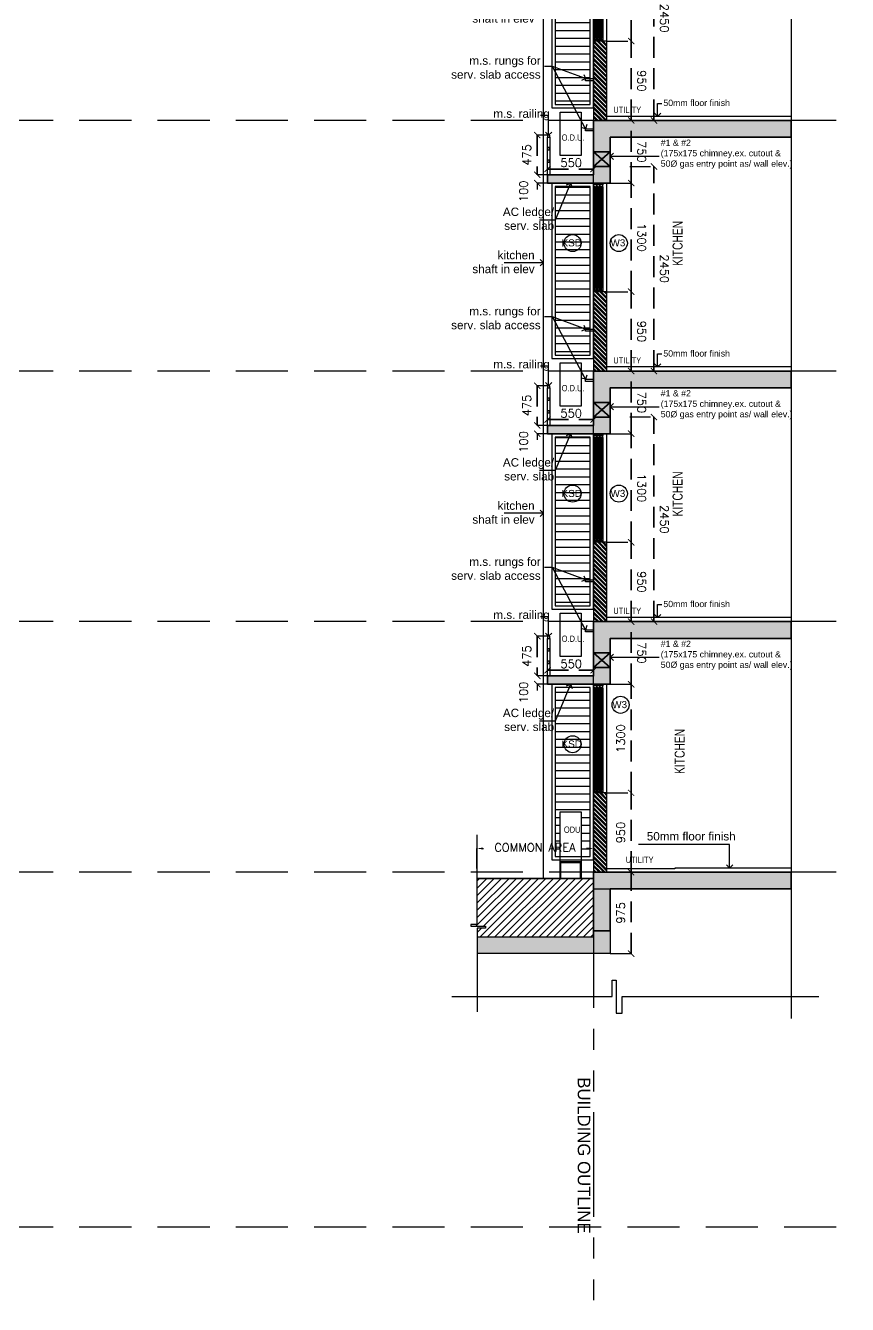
# Model space of a CAD drawing. Header units: millimetres. Extents: x 1066295 to 1300022, y -5734212 to -5454663.
# Drawn here: x 1210274 to 1220111, y -5552168 to -5536856 of the extents above; entities that cross this region are included whole.
import ezdxf
from ezdxf.enums import TextEntityAlignment as Align

# ---------------------------------------------------------------- set-up
doc = ezdxf.new("R2010")
doc.units = ezdxf.units.MM
doc.header["$LTSCALE"] = 1000
doc.header["$MEASUREMENT"] = 0
for name, pattern in [('AUDIT_D_120904163729-0', [0]), ('T9_PROFILE SECTIONS$0$( Hidden )', [0.375, 0.25, -0.125]), ('T9_PROFILE SECTIONS$0$AUDIT_D_120904163729-0', [0]), ('T9_PROFILE SECTIONS$0$HIDDEN', [0.375, 0.25, -0.125]), ('T9_PROFILE SECTIONS$0$HIDDEN2', [0.1875, 0.125, -0.0625]), ('T9_PROFILE SECTIONS$0$PHANTOM2', [1.25, 0.625, -0.125, 0.125, -0.125, 0.125, -0.125]), ('T9_PROFILE SECTIONS$0$T10(T7 IS SIMILAR BUT MIRROR) - DIMENSION & TEXTING$0$HIDDEN', [0.375, 0.25, -0.125])]:
    doc.linetypes.add(name, pattern=pattern)
doc.layers.get('0').update_dxf_attribs({"linetype": 'AUDIT_D_120904163729-0'})
for name, color, linetype in [('T9_PROFILE SECTIONS$0$A-BUILDING LINE TURNS HERE', 252, 'T9_PROFILE SECTIONS$0$PHANTOM2'), ('T9_PROFILE SECTIONS$0$A-COLUMN', 3, 'Continuous'), ('T9_PROFILE SECTIONS$0$a-ele', 8, 'Continuous'), ('T9_PROFILE SECTIONS$0$a-rcc', 3, 'Continuous'), ('T9_PROFILE SECTIONS$0$a-wall', 6, 'Continuous'), ('T9_PROFILE SECTIONS$0$A-WALL HATCH', 8, 'Continuous'), ('T9_PROFILE SECTIONS$0$a-window', 5, 'Continuous'), ('T9_PROFILE SECTIONS$0$F.F.L', 36, 'Continuous'), ('T9_PROFILE SECTIONS$0$HATCH', 8, 'Continuous'), ('T9_PROFILE SECTIONS$0$HATCH 150', 8, 'Continuous'), ('T9_PROFILE SECTIONS$0$Leader', 2, 'T9_PROFILE SECTIONS$0$AUDIT_D_120904163729-0'), ('T9_PROFILE SECTIONS$0$LEVEL', 7, 'Continuous'), ('T9_PROFILE SECTIONS$0$T10(T7 IS SIMILAR BUT MIRROR) - DIMENSION & TEXTING$0$A-DIMENSIONS', 2, 'T9_PROFILE SECTIONS$0$T10(T7 IS SIMILAR BUT MIRROR) - DIMENSION & TEXTING$0$HIDDEN'), ('T9_PROFILE SECTIONS$0$TEXT ROOM', 7, 'Continuous'), ('T9_PROFILE SECTIONS$0$TYPICAL UNITS$0$a-door-no', 104, 'Continuous')]:
    doc.layers.add(name, color=color, linetype=linetype)
for name, color, linetype, lineweight in [('T9_PROFILE SECTIONS$0$A-DIMENSION', 2, 'Continuous', 35), ('T9_PROFILE SECTIONS$0$A-SLAB', 3, 'Continuous', 35), ('T9_PROFILE SECTIONS$0$a-Text', 4, 'Continuous', 0), ('T9_PROFILE SECTIONS$0$NON-STRUCT -150', 230, 'Continuous', 30), ('T9_PROFILE SECTIONS$0$R0-18-10-2014-T1-1st Podium Floor Plan$0$Text', 7, 'Continuous', 0)]:
    doc.layers.add(name, color=color, linetype=linetype, lineweight=lineweight)
doc.styles.add('T9_PROFILE SECTIONS$0$3BHK-C$0$style1', font='romans.shx', dxfattribs={"width": 0.8})
doc.styles.add('T9_PROFILE SECTIONS$0$ARIAL ARROW', font='arial.ttf')
doc.styles.add('T9_PROFILE SECTIONS$0$Romans 1', font='romans.shx', dxfattribs={"height": 100})
doc.styles.add('T9_PROFILE SECTIONS$0$RSP_TXT 500', font='swisscl.ttf', dxfattribs={"height": 250})
doc.styles.add('T9_PROFILE SECTIONS$0$STANDARD', font='GOTHIC.TTF')
doc.styles.add('T9_PROFILE SECTIONS$0$TYPICAL UNITS$0$LODHA STANDERD', font='sanss___.ttf')
doc.dimstyles.new('T9_PROFILE SECTIONS$0$ALPINE S', dxfattribs={"dimscale": 0, "dimtxt": 100, "dimasz": 75, "dimexe": 0, "dimexo": 0, "dimgap": 75, "dimtad": 1, "dimdec": 0, "dimzin": 0, "dimdsep": 46, "dimtxsty": 'T9_PROFILE SECTIONS$0$Romans 1', "dimblk": 'T9_PROFILE SECTIONS$0$_ArchTick', "dimcen": 0.09, "dimclrd": 256, "dimclre": 256, "dimclrt": 7, "dimadec": 0, "dimazin": 0, "dimtfac": 1, "dimtdec": 0, "dimtofl": 0, "dimtmove": 1, "dimatfit": 0, "dimldrblk": 'T9_PROFILE SECTIONS$0$_Open90', "dimfxl": 1, "dimtolj": 1, "dimtzin": 0, "dimarcsym": 0})

# ---------------------------------------------------------------- blocks, each defined once
blk = doc.blocks.new('T9_PROFILE SECTIONS$0$_ArchTick')
at = {"color": 0, "linetype": 'ByBlock', "const_width": 0.15}
blk.add_lwpolyline([(-0.5, -0.5), (0.5, 0.5)], dxfattribs=at)
blk = doc.blocks.new('T9_PROFILE SECTIONS$0$A$C70077D06')
at = {"layer": 'T9_PROFILE SECTIONS$0$a-ele', "elevation": 0}
blk.add_lwpolyline([(-160, 0), (-160, 1300)], dxfattribs=at)
at = {"layer": 'T9_PROFILE SECTIONS$0$a-window', "color": 1}
for p, q in [((-112, 1255), (-112, 45, 0)), ((-75, 1255), (-75, 45, 0)), ((-75, 1255), (-75, 45, 0)), ((-38, 1255), (-38, 45, 0))]:
    blk.add_line(p, q, dxfattribs=at)
at = {"layer": 'T9_PROFILE SECTIONS$0$a-window', "color": 5}
for p, q in [((-98, 1255), (-98, 45, 0)), ((-88, 1255), (-88, 45, 0)), ((-61, 1255), (-61, 45, 0)), ((-51, 1255), (-51, 45, 0))]:
    blk.add_line(p, q, dxfattribs=at)
at = {"layer": 'T9_PROFILE SECTIONS$0$a-window', "color": 250}
for p, q in [((-23, 1255), (-23, 45, 0)), ((-13, 1255), (-13, 45, 0)), ((0, 1255), (0, 45, 0))]:
    blk.add_line(p, q, dxfattribs=at)
at = {"layer": 'T9_PROFILE SECTIONS$0$a-window', "color": 4}
for points in [[(0, 1280), (0, 1300), (-112, 1300), (-112, 1280)], [(-98, 1255), (-112, 1255), (-112, 1280), (-75, 1280), (-75, 1255), (-88, 1255), (-88, 1261), (-98, 1261)], [(-61, 1255), (-75, 1255), (-75, 1280), (-38, 1280), (-38, 1255), (-51, 1255), (-51, 1261), (-61, 1261)], [(-23, 1255), (-38, 1255), (-38, 1280), (0, 1280), (0, 1255), (-13, 1255), (-13, 1261), (-23, 1261)], [(-98, 45), (-112, 45), (-112, 20), (-75, 20), (-75, 45), (-88, 45), (-88, 39), (-98, 39)], [(0, 0), (0, 20), (-112, 20), (-112, 0)], [(-61, 45), (-75, 45), (-75, 20), (-38, 20), (-38, 45), (-51, 45), (-51, 39), (-61, 39)], [(-23, 45), (-38, 45), (-38, 20), (0, 20), (0, 45), (-13, 45), (-13, 39), (-23, 39)]]:
    blk.add_lwpolyline(points, close=True, dxfattribs=at)
blk = doc.blocks.new('*D738')
at = {"layer": 'T9_PROFILE SECTIONS$0$A-DIMENSION', "linetype": 'T9_PROFILE SECTIONS$0$HIDDEN', "lineweight": -2, "transparency": 16777216}
for p, q in [((1218978, -5544595), (1219268, -5544595)), ((1219018, -5545570), (1219268, -5545570))]:
    blk.add_line(p, q, dxfattribs=at)
at = {"layer": 'T9_PROFILE SECTIONS$0$A-DIMENSION', "linetype": 'T9_PROFILE SECTIONS$0$HIDDEN', "transparency": 16777216}
blk.add_line((1219268, -5545570), (1219268, -5544595), dxfattribs=at)
at = {"layer": 'T9_PROFILE SECTIONS$0$A-DIMENSION', "linetype": 'ByBlock', "transparency": 16777216, "xscale": 75, "yscale": 75, "zscale": 75}
for p, rotation in [((1219268, -5544595), 90), ((1219268, -5545570), 270)]:
    blk.add_blockref('T9_PROFILE SECTIONS$0$_ArchTick', p, dxfattribs=dict(at, rotation=rotation))
at = {"layer": 'T9_PROFILE SECTIONS$0$A-DIMENSION', "color": 7, "linetype": 'ByBlock', "transparency": 16777216, "insert": (1219143, -5545083), "char_height": 100, "attachment_point": 5, "rotation": 90, "style": 'T9_PROFILE SECTIONS$0$Romans 1'}
blk.add_mtext('\\A1;975', dxfattribs=at)
blk = doc.blocks.new('T9_PROFILE SECTIONS$0$_Open90')
at = {"color": 0, "linetype": 'ByBlock', "lineweight": -2}
for p, q in [((0, 0), (-1, 0)), ((-0.5, 0.5), (0, 0)), ((0, 0), (-0.5, -0.5))]:
    blk.add_line(p, q, dxfattribs=at)
blk = doc.blocks.new('*D739')
at = {"layer": 'T9_PROFILE SECTIONS$0$A-DIMENSION', "linetype": 'T9_PROFILE SECTIONS$0$HIDDEN', "lineweight": -2, "transparency": 16777216}
for p, q in [((1218978, -5543645), (1219268, -5543645)), ((1219123, -5544595), (1219268, -5544595))]:
    blk.add_line(p, q, dxfattribs=at)
at = {"layer": 'T9_PROFILE SECTIONS$0$A-DIMENSION', "linetype": 'T9_PROFILE SECTIONS$0$HIDDEN', "transparency": 16777216}
blk.add_line((1219268, -5544595), (1219268, -5543645), dxfattribs=at)
at = {"layer": 'T9_PROFILE SECTIONS$0$A-DIMENSION', "linetype": 'ByBlock', "transparency": 16777216, "xscale": 75, "yscale": 75, "zscale": 75}
for p, rotation in [((1219268, -5543645), 90), ((1219268, -5544595), 270)]:
    blk.add_blockref('T9_PROFILE SECTIONS$0$_ArchTick', p, dxfattribs=dict(at, rotation=rotation))
at = {"layer": 'T9_PROFILE SECTIONS$0$A-DIMENSION', "color": 7, "linetype": 'ByBlock', "transparency": 16777216, "insert": (1219143, -5544120), "char_height": 100, "attachment_point": 5, "rotation": 90, "style": 'T9_PROFILE SECTIONS$0$Romans 1'}
blk.add_mtext('\\A1;950', dxfattribs=at)
blk = doc.blocks.new('*D740')
at = {"layer": 'T9_PROFILE SECTIONS$0$A-DIMENSION', "linetype": 'T9_PROFILE SECTIONS$0$HIDDEN', "lineweight": -2, "transparency": 16777216}
for p, q in [((1218978, -5542345), (1219268, -5542345)), ((1218978, -5543645), (1219268, -5543645))]:
    blk.add_line(p, q, dxfattribs=at)
at = {"layer": 'T9_PROFILE SECTIONS$0$A-DIMENSION', "linetype": 'T9_PROFILE SECTIONS$0$HIDDEN', "transparency": 16777216}
blk.add_line((1219268, -5543645), (1219268, -5542345), dxfattribs=at)
at = {"layer": 'T9_PROFILE SECTIONS$0$A-DIMENSION', "linetype": 'ByBlock', "transparency": 16777216, "xscale": 75, "yscale": 75, "zscale": 75}
for p, rotation in [((1219268, -5542345), 90), ((1219268, -5543645), 270)]:
    blk.add_blockref('T9_PROFILE SECTIONS$0$_ArchTick', p, dxfattribs=dict(at, rotation=rotation))
at = {"layer": 'T9_PROFILE SECTIONS$0$A-DIMENSION', "color": 7, "linetype": 'ByBlock', "transparency": 16777216, "insert": (1219143, -5542995), "char_height": 100, "attachment_point": 5, "rotation": 90, "style": 'T9_PROFILE SECTIONS$0$Romans 1'}
blk.add_mtext('\\A1;1300', dxfattribs=at)
blk = doc.blocks.new('*D744')
at = {"layer": 'T9_PROFILE SECTIONS$0$Leader', "linetype": 'T9_PROFILE SECTIONS$0$( Hidden )', "lineweight": -2, "transparency": 16777216}
for p, q in [((1218818, -5543986), (1218818, -5544311)), ((1217421, -5544550), (1217421, -5544311))]:
    blk.add_line(p, q, dxfattribs=at)
at = {"layer": 'T9_PROFILE SECTIONS$0$Leader', "lineweight": -2, "transparency": 16777216}
for p, q in [((1217496, -5544311), (1217499, -5544311)), ((1218743, -5544311), (1218734, -5544311))]:
    blk.add_line(p, q, dxfattribs=at)
at = {"layer": 'T9_PROFILE SECTIONS$0$Leader', "transparency": 16777216}
for points in [[(1217496, -5544299), (1217496, -5544324), (1217421, -5544311)], [(1218743, -5544299), (1218743, -5544324), (1218818, -5544311)]]:
    blk.add_solid(points, dxfattribs=at)
at = {"layer": 'T9_PROFILE SECTIONS$0$Leader', "color": 7, "transparency": 16777216, "insert": (1218116, -5544299), "char_height": 100, "attachment_point": 5, "style": 'T9_PROFILE SECTIONS$0$Romans 1'}
blk.add_mtext('\\A1;COMMON AREA', dxfattribs=at)
blk = doc.blocks.new('T9_PROFILE SECTIONS$0$TYPICAL UNITS$0$B-flat-33')
at = {"layer": 'T9_PROFILE SECTIONS$0$TYPICAL UNITS$0$a-door-no'}
blk.add_ellipse((14108, 1402), major_axis=(0, -181), ratio=0.999989, dxfattribs=at)
at = {"layer": 'T9_PROFILE SECTIONS$0$TYPICAL UNITS$0$a-door-no', "style": 'T9_PROFILE SECTIONS$0$TYPICAL UNITS$0$LODHA STANDERD', "oblique": 0, "width": 0.999989}
blk.add_attdef('OP1', text='', height=150, rotation=0.7592, dxfattribs=at).set_placement((14117, 1332), align=Align.CENTER)
blk = doc.blocks.new('*D672')
at = {"layer": 'T9_PROFILE SECTIONS$0$A-DIMENSION', "linetype": 'T9_PROFILE SECTIONS$0$HIDDEN', "lineweight": -2, "transparency": 16777216}
for p, q in [((1154504, -5428015), (1154794, -5428015)), ((1154544, -5428765), (1154794, -5428765))]:
    blk.add_line(p, q, dxfattribs=at)
at = {"layer": 'T9_PROFILE SECTIONS$0$A-DIMENSION', "linetype": 'T9_PROFILE SECTIONS$0$HIDDEN', "transparency": 16777216}
blk.add_line((1154794, -5428765), (1154794, -5428015), dxfattribs=at)
at = {"layer": 'T9_PROFILE SECTIONS$0$A-DIMENSION', "linetype": 'ByBlock', "transparency": 16777216, "xscale": 75, "yscale": 75, "zscale": 75}
for p, rotation in [((1154794, -5428015), 90), ((1154794, -5428765), 270)]:
    blk.add_blockref('T9_PROFILE SECTIONS$0$_ArchTick', p, dxfattribs=dict(at, rotation=rotation))
at = {"layer": 'T9_PROFILE SECTIONS$0$A-DIMENSION', "color": 7, "linetype": 'ByBlock', "transparency": 16777216, "insert": (1154919, -5428390), "char_height": 100, "attachment_point": 5, "rotation": 270, "style": 'T9_PROFILE SECTIONS$0$Romans 1'}
blk.add_mtext('\\A1;750', dxfattribs=at)
blk = doc.blocks.new('*D673')
at = {"layer": 'T9_PROFILE SECTIONS$0$A-DIMENSION', "linetype": 'T9_PROFILE SECTIONS$0$HIDDEN', "lineweight": -2, "transparency": 16777216}
for p, q in [((1154504, -5427065), (1154794, -5427065)), ((1154649, -5428015), (1154794, -5428015))]:
    blk.add_line(p, q, dxfattribs=at)
at = {"layer": 'T9_PROFILE SECTIONS$0$A-DIMENSION', "linetype": 'T9_PROFILE SECTIONS$0$HIDDEN', "transparency": 16777216}
blk.add_line((1154794, -5428015), (1154794, -5427065), dxfattribs=at)
at = {"layer": 'T9_PROFILE SECTIONS$0$A-DIMENSION', "linetype": 'ByBlock', "transparency": 16777216, "xscale": 75, "yscale": 75, "zscale": 75}
for p, rotation in [((1154794, -5427065), 90), ((1154794, -5428015), 270)]:
    blk.add_blockref('T9_PROFILE SECTIONS$0$_ArchTick', p, dxfattribs=dict(at, rotation=rotation))
at = {"layer": 'T9_PROFILE SECTIONS$0$A-DIMENSION', "color": 7, "linetype": 'ByBlock', "transparency": 16777216, "insert": (1154919, -5427540), "char_height": 100, "attachment_point": 5, "rotation": 270, "style": 'T9_PROFILE SECTIONS$0$Romans 1'}
blk.add_mtext('\\A1;950', dxfattribs=at)
blk = doc.blocks.new('*D674')
at = {"layer": 'T9_PROFILE SECTIONS$0$A-DIMENSION', "linetype": 'T9_PROFILE SECTIONS$0$HIDDEN', "lineweight": -2, "transparency": 16777216}
for p, q in [((1154504, -5425765), (1154794, -5425765)), ((1154504, -5427065), (1154794, -5427065))]:
    blk.add_line(p, q, dxfattribs=at)
at = {"layer": 'T9_PROFILE SECTIONS$0$A-DIMENSION', "linetype": 'T9_PROFILE SECTIONS$0$HIDDEN', "transparency": 16777216}
blk.add_line((1154794, -5427065), (1154794, -5425765), dxfattribs=at)
at = {"layer": 'T9_PROFILE SECTIONS$0$A-DIMENSION', "linetype": 'ByBlock', "transparency": 16777216, "xscale": 75, "yscale": 75, "zscale": 75}
for p, rotation in [((1154794, -5425765), 90), ((1154794, -5427065), 270)]:
    blk.add_blockref('T9_PROFILE SECTIONS$0$_ArchTick', p, dxfattribs=dict(at, rotation=rotation))
at = {"layer": 'T9_PROFILE SECTIONS$0$A-DIMENSION', "color": 7, "linetype": 'ByBlock', "transparency": 16777216, "insert": (1154919, -5426415), "char_height": 100, "attachment_point": 5, "rotation": 270, "style": 'T9_PROFILE SECTIONS$0$Romans 1'}
blk.add_mtext('\\A1;1300', dxfattribs=at)
blk = doc.blocks.new('*D675')
at = {"layer": 'T9_PROFILE SECTIONS$0$A-DIMENSION', "linetype": 'T9_PROFILE SECTIONS$0$HIDDEN', "lineweight": -2, "transparency": 16777216}
for p, q in [((1153794, -5428765), (1153794, -5428596)), ((1154344, -5428765), (1154344, -5428596))]:
    blk.add_line(p, q, dxfattribs=at)
at = {"layer": 'T9_PROFILE SECTIONS$0$A-DIMENSION', "linetype": 'T9_PROFILE SECTIONS$0$HIDDEN', "transparency": 16777216}
blk.add_line((1153794, -5428596), (1154344, -5428596), dxfattribs=at)
at = {"layer": 'T9_PROFILE SECTIONS$0$A-DIMENSION', "linetype": 'ByBlock', "transparency": 16777216, "xscale": 75, "yscale": 75, "zscale": 75, "rotation": 180}
blk.add_blockref('T9_PROFILE SECTIONS$0$_ArchTick', (1153794, -5428596), dxfattribs=at)
at = {"layer": 'T9_PROFILE SECTIONS$0$A-DIMENSION', "linetype": 'ByBlock', "transparency": 16777216, "xscale": 75, "yscale": 75, "zscale": 75}
blk.add_blockref('T9_PROFILE SECTIONS$0$_ArchTick', (1154344, -5428596), dxfattribs=at)
at = {"layer": 'T9_PROFILE SECTIONS$0$A-DIMENSION', "color": 7, "linetype": 'ByBlock', "transparency": 16777216, "insert": (1154076, -5428521), "char_height": 100, "attachment_point": 5, "style": 'T9_PROFILE SECTIONS$0$Romans 1'}
blk.add_mtext('\\A1;550', dxfattribs=at)
blk = doc.blocks.new('*D676')
at = {"layer": 'T9_PROFILE SECTIONS$0$A-DIMENSION', "linetype": 'T9_PROFILE SECTIONS$0$HIDDEN', "lineweight": -2, "transparency": 16777216}
for p, q in [((1153794, -5428190), (1153670, -5428190)), ((1153794, -5428665), (1153670, -5428665))]:
    blk.add_line(p, q, dxfattribs=at)
at = {"layer": 'T9_PROFILE SECTIONS$0$A-DIMENSION', "linetype": 'T9_PROFILE SECTIONS$0$HIDDEN', "transparency": 16777216}
blk.add_line((1153670, -5428190), (1153670, -5428665), dxfattribs=at)
at = {"layer": 'T9_PROFILE SECTIONS$0$A-DIMENSION', "linetype": 'ByBlock', "transparency": 16777216, "xscale": 75, "yscale": 75, "zscale": 75}
for p, rotation in [((1153670, -5428190), 90), ((1153670, -5428665), 270)]:
    blk.add_blockref('T9_PROFILE SECTIONS$0$_ArchTick', p, dxfattribs=dict(at, rotation=rotation))
at = {"layer": 'T9_PROFILE SECTIONS$0$A-DIMENSION', "color": 7, "linetype": 'ByBlock', "transparency": 16777216, "insert": (1153545, -5428428), "char_height": 100, "attachment_point": 5, "rotation": 90, "style": 'T9_PROFILE SECTIONS$0$Romans 1'}
blk.add_mtext('\\A1;475', dxfattribs=at)
blk = doc.blocks.new('*D677')
at = {"layer": 'T9_PROFILE SECTIONS$0$A-DIMENSION', "linetype": 'T9_PROFILE SECTIONS$0$HIDDEN', "lineweight": -2, "transparency": 16777216}
for p, q in [((1154777, -5425565), (1155067, -5425565)), ((1154777, -5428015), (1155067, -5428015))]:
    blk.add_line(p, q, dxfattribs=at)
at = {"layer": 'T9_PROFILE SECTIONS$0$A-DIMENSION', "linetype": 'T9_PROFILE SECTIONS$0$HIDDEN', "transparency": 16777216}
blk.add_line((1155067, -5428015), (1155067, -5425565), dxfattribs=at)
at = {"layer": 'T9_PROFILE SECTIONS$0$A-DIMENSION', "linetype": 'ByBlock', "transparency": 16777216, "xscale": 75, "yscale": 75, "zscale": 75}
for p, rotation in [((1155067, -5425565), 90), ((1155067, -5428015), 270)]:
    blk.add_blockref('T9_PROFILE SECTIONS$0$_ArchTick', p, dxfattribs=dict(at, rotation=rotation))
at = {"layer": 'T9_PROFILE SECTIONS$0$A-DIMENSION', "color": 7, "linetype": 'ByBlock', "transparency": 16777216, "insert": (1155192, -5426790), "char_height": 100, "attachment_point": 5, "rotation": 270, "style": 'T9_PROFILE SECTIONS$0$Romans 1'}
blk.add_mtext('\\A1;2450', dxfattribs=at)
blk = doc.blocks.new('*D678')
at = {"layer": 'T9_PROFILE SECTIONS$0$T10(T7 IS SIMILAR BUT MIRROR) - DIMENSION & TEXTING$0$A-DIMENSIONS', "lineweight": -2, "transparency": 16777216}
for p, q in [((1153670, -5428665), (1153670, -5428590)), ((1153670, -5428765), (1153670, -5428840))]:
    blk.add_line(p, q, dxfattribs=at)
at = {"layer": 'T9_PROFILE SECTIONS$0$T10(T7 IS SIMILAR BUT MIRROR) - DIMENSION & TEXTING$0$A-DIMENSIONS', "linetype": 'T9_PROFILE SECTIONS$0$HIDDEN', "lineweight": -2, "transparency": 16777216}
for p, q in [((1153794, -5428665), (1153670, -5428665)), ((1153794, -5428765), (1153670, -5428765))]:
    blk.add_line(p, q, dxfattribs=at)
at = {"layer": 'T9_PROFILE SECTIONS$0$T10(T7 IS SIMILAR BUT MIRROR) - DIMENSION & TEXTING$0$A-DIMENSIONS', "color": 7, "linetype": 'ByBlock', "transparency": 16777216, "insert": (1153506, -5428863), "char_height": 100, "attachment_point": 5, "rotation": 90, "style": 'T9_PROFILE SECTIONS$0$Romans 1', "bg_fill": 3, "box_fill_scale": 1.25, "bg_fill_color": 256, "bg_fill_true_color": 13158600, "bg_fill_transparency": 0}
blk.add_mtext('\\A1;100', dxfattribs=at)
at = {"layer": 'T9_PROFILE SECTIONS$0$T10(T7 IS SIMILAR BUT MIRROR) - DIMENSION & TEXTING$0$A-DIMENSIONS', "linetype": 'ByBlock', "lineweight": -2, "transparency": 16777216, "xscale": 75, "yscale": 75, "zscale": 75}
for p, rotation in [((1153670, -5428665), 270), ((1153670, -5428765), 90)]:
    blk.add_blockref('T9_PROFILE SECTIONS$0$_ArchTick', p, dxfattribs=dict(at, rotation=rotation))
blk = doc.blocks.new("T9_PROFILE SECTIONS$0$'IO")
at = {"layer": 'T9_PROFILE SECTIONS$0$HATCH 150'}
h = blk.add_hatch(color=8, dxfattribs=at)
h.dxf.hatch_style = 1
h.paths.add_polyline_path([(1156708.2, -5428015.3), (1156708.2, -5428215.3), (1154543.9, -5428215.3), (1154543.9, -5428765.3), (1154343.9, -5428765.3), (1153793.8, -5428765.3), (1153793.8, -5428665.3), (1154343.9, -5428665.3), (1154343.9, -5428015.3)])
at = {"layer": 'T9_PROFILE SECTIONS$0$NON-STRUCT -150'}
h = blk.add_hatch(dxfattribs=at)
h.set_pattern_fill('ANSI31', color=8, scale=750, angle=315)
h.set_pattern_definition([(0, (-62265.91, 243616.9), (3e-14, 93.75), [])])
h.paths.add_polyline_path([(1153883.9, -5427825.3), (1154303.9, -5427825.3), (1154303.9, -5425805.3), (1153883.9, -5425805.3)])
h = blk.add_hatch(dxfattribs=at)
h.set_pattern_fill('ANSI32', color=8, scale=100, angle=-90)
h.paths.add_polyline_path([(1154343.9, -5428015.3), (1154503.9, -5428015.3), (1154503.9, -5427065.3), (1154343.9, -5427065.3)])
at = {"layer": 'T9_PROFILE SECTIONS$0$T10(T7 IS SIMILAR BUT MIRROR) - DIMENSION & TEXTING$0$A-DIMENSIONS', "linetype": 'ByBlock'}
h = blk.add_hatch(color=256, dxfattribs=at)
h.dxf.hatch_style = 1
h.paths.add_polyline_path([(1153818.8, -5428490.3), (1153793.8, -5428490.3), (1153793.8, -5428515.3), (1153818.8, -5428515.3)])
h.paths.add_polyline_path([(1153818.8, -5428340.3), (1153793.8, -5428340.3), (1153793.8, -5428365.3), (1153818.8, -5428365.3)])
h.paths.add_polyline_path([(1153818.8, -5428190.3), (1153793.8, -5428190.3), (1153793.8, -5428215.3), (1153818.8, -5428215.3)])
at = {"layer": 'T9_PROFILE SECTIONS$0$A-COLUMN', "color": 8, "linetype": 'Continuous', "ltscale": 50}
blk.add_lwpolyline([(1153943.8, -5427915.3), (1154193.8, -5427915.3), (1154193.8, -5428434.6), (1153943.8, -5428434.6)], close=True, dxfattribs=at)
at = {"layer": 'T9_PROFILE SECTIONS$0$A-SLAB', "linetype": 'ByBlock'}
for p, q in [((1154343.9, -5428390.3), (1154543.9, -5428565.3)), ((1154543.9, -5428390.3), (1154343.9, -5428565.3))]:
    blk.add_line(p, q, dxfattribs=at)
for points in [[(1156708.2, -5428015.3), (1156708.2, -5428215.3), (1154543.9, -5428215.3), (1154543.9, -5428765.3), (1154343.9, -5428765.3), (1154343.9, -5428765.3), (1153793.8, -5428765.3), (1153793.8, -5428665.3), (1154343.9, -5428665.3), (1154343.9, -5428015.3)], [(1154343.9, -5428565.3), (1154543.9, -5428565.3), (1154543.9, -5428390.3), (1154343.9, -5428390.3)]]:
    blk.add_lwpolyline(points, close=True, dxfattribs=at)
at = {"layer": 'T9_PROFILE SECTIONS$0$a-wall', "linetype": 'ByBlock'}
blk.add_lwpolyline([(1154343.9, -5428015.3), (1154503.9, -5428015.3), (1154503.9, -5427065.3), (1154343.9, -5427065.3)], close=True, dxfattribs=at)
at = {"layer": 'T9_PROFILE SECTIONS$0$a-wall', "color": 2, "linetype": 'Continuous', "ltscale": 250}
for points in [[(1153818.8, -5428190.3), (1153793.8, -5428190.3), (1153793.8, -5428215.3), (1153818.8, -5428215.3), (1153818.8, -5428190.3)], [(1153793.8, -5428665.3), (1153793.8, -5428215.3)], [(1153818.8, -5428215.3), (1153818.8, -5428665.3)], [(1153818.8, -5428340.3), (1153793.8, -5428340.3), (1153793.8, -5428365.3), (1153818.8, -5428365.3), (1153818.8, -5428340.3)], [(1153818.8, -5428490.3), (1153793.8, -5428490.3), (1153793.8, -5428515.3), (1153818.8, -5428515.3), (1153818.8, -5428490.3)]]:
    blk.add_lwpolyline(points, dxfattribs=at)
at = {"layer": 'T9_PROFILE SECTIONS$0$F.F.L', "linetype": 'Continuous', "ltscale": 0.1}
blk.add_line((1156708.2, -5427965.3), (1154503.9, -5427965.3), dxfattribs=at)
at = {"layer": 'T9_PROFILE SECTIONS$0$NON-STRUCT -150', "color": 8}
blk.add_line((1153743.9, -5428765.3), (1153743.9, -5425765.3), dxfattribs=at)
for points in [[(1153843.9, -5427865.3), (1154343.9, -5427865.3), (1154343.9, -5425765.3), (1153843.9, -5425765.3)], [(1153883.9, -5427825.3), (1154303.9, -5427825.3), (1154303.9, -5425805.3), (1153883.9, -5425805.3)]]:
    blk.add_lwpolyline(points, close=True, dxfattribs=at)
at = {"layer": 'T9_PROFILE SECTIONS$0$T10(T7 IS SIMILAR BUT MIRROR) - DIMENSION & TEXTING$0$A-DIMENSIONS', "linetype": 'ByBlock'}
for points in [[(1154245.7, -5427513.9), (1154343.9, -5427513.9), (1154343.9, -5427538.9), (1154245.7, -5427538.9)], [(1154245.7, -5428113.9), (1154343.9, -5428113.9), (1154343.9, -5428138.9), (1154245.7, -5428138.9)]]:
    blk.add_lwpolyline(points, close=True, dxfattribs=at)
at = {"layer": 'T9_PROFILE SECTIONS$0$A-SLAB', "linetype": 'ByBlock', "xscale": -1}
blk.add_blockref('T9_PROFILE SECTIONS$0$A$C70077D06', (1154343.9, -5427065.3), dxfattribs=at)
at = {"layer": 'T9_PROFILE SECTIONS$0$TEXT ROOM', "ltscale": 0.1}
ref = blk.add_blockref('T9_PROFILE SECTIONS$0$TYPICAL UNITS$0$B-flat-33', (1146157.6, -5427271.2), dxfattribs=dict(at, xscale=0.5625, yscale=0.5625, zscale=0.5625))
ref.add_attrib('OP1', 'KSD', dxfattribs={"layer": 'T9_PROFILE SECTIONS$0$TYPICAL UNITS$0$a-door-no', "height": 84.37, "rotation": 0.75922, "style": 'T9_PROFILE SECTIONS$0$TYPICAL UNITS$0$LODHA STANDERD', "oblique": 0.00002, "width": 0.999989}).set_placement((1154083, -5426522.4), align=Align.CENTER)
ref = blk.add_blockref('T9_PROFILE SECTIONS$0$TYPICAL UNITS$0$B-flat-33', (1146710.5, -5427271.2), dxfattribs=dict(at, xscale=0.5625, yscale=0.5625, zscale=0.5625))
ref.add_attrib('OP1', 'W3', dxfattribs={"layer": 'T9_PROFILE SECTIONS$0$TYPICAL UNITS$0$a-door-no', "height": 84.37, "rotation": 0.75922, "style": 'T9_PROFILE SECTIONS$0$TYPICAL UNITS$0$LODHA STANDERD', "oblique": 0.00002, "width": 0.999989}).set_placement((1154635.9, -5426522.4), align=Align.CENTER)
at = {"layer": 'T9_PROFILE SECTIONS$0$a-Text', "linetype": 'ByBlock', "style": 'T9_PROFILE SECTIONS$0$RSP_TXT 500'}
blk.add_text('O.D.U.', height=75, dxfattribs=at).set_placement((1153962.2, -5428257.1))
at = {"layer": 'T9_PROFILE SECTIONS$0$a-Text', "insert": (1155289.5, -5426217.1, 156.5), "char_height": 120, "attachment_point": 3, "rotation": 90, "style": 'T9_PROFILE SECTIONS$0$RSP_TXT 500'}
blk.add_mtext_dynamic_manual_height_columns('KITCHEN', width=1106.248, gutter_width=500, heights=[0], dxfattribs=at)
at = {"layer": 'T9_PROFILE SECTIONS$0$a-Text', "insert": (1154913.4, -5427848.8), "char_height": 75, "attachment_point": 3, "style": 'T9_PROFILE SECTIONS$0$RSP_TXT 500'}
blk.add_mtext_dynamic_manual_height_columns('UTILITY', width=1106.248, gutter_width=500, heights=[0], dxfattribs=at)
at = {"layer": 'T9_PROFILE SECTIONS$0$R0-18-10-2014-T1-1st Podium Floor Plan$0$Text', "linetype": 'ByBlock', "style": 'T9_PROFILE SECTIONS$0$3BHK-C$0$style1', "width": 0.5}
blk.add_text('8', height=182, dxfattribs=at).set_placement((1154372.8, -5425995.9, 0))
at = {"layer": 'T9_PROFILE SECTIONS$0$R0-18-10-2014-T1-1st Podium Floor Plan$0$Text', "style": 'T9_PROFILE SECTIONS$0$ARIAL ARROW'}
for s, insert, char_height, width, attachment_point in [('kitchen shaft in elev', (1153638.2, -5426576.4, 0), 100, 748.149, 3), ('m.s. rungs for serv. slab access ', (1153710.6, -5427247.7, 0), 100, 1147.991, 3), ('50mm floor finish   ', (1155179.2, -5427766.3, 0), 75, 1133.401, 1), ('m.s. railing', (1153819.3, -5427882.8, 0), 100, 785.67, 3), ('{\\H0.75x;#1 & #2\\P(175x175 chimney.ex. cutout & 50Ø gas entry point as/ wall elev.)}', (1155147.9, -5428243.6, 0), 100, 1615.695, 1), ('AC ledge/ serv. slab', (1153871.9, -5429058.2, 0), 100, 785.67, 3)]:
    blk.add_mtext(s, dxfattribs=dict(at, insert=insert, char_height=char_height, width=width, attachment_point=attachment_point))
at = {"layer": 'T9_PROFILE SECTIONS$0$A-DIMENSION', "linetype": 'ByBlock'}
for base, p1, p2, picture, middle in [((1155067.4, -5425565.3), (1154777.1, -5428015.3), (1154777.1, -5425565.3), '*D677', (1155192.4, -5426790.3)), ((1154794.2, -5425765.3), (1154503.9, -5427065.3), (1154503.9, -5425765.3), '*D674', (1154919.2, -5426415.3)), ((1154794.2, -5427065.3), (1154649, -5428015.3), (1154503.9, -5427065.3, 0), '*D673', (1154919.2, -5427540.3)), ((1154794.2, -5428015.3), (1154543.9, -5428765.3), (1154503.9, -5428015.3), '*D672', (1154919.2, -5428390.3)), ((1153669.8, -5428665.3), (1153793.8, -5428190.3), (1153793.8, -5428665.3), '*D676', (1153544.8, -5428427.8))]:
    dim = blk.add_linear_dim(base=base, p1=p1, p2=p2, angle=90, dimstyle='T9_PROFILE SECTIONS$0$ALPINE S', override={"dimscale": 1, "dimfxl": 5, "dimlwd": 65535, "dimarcsym": 1}, dxfattribs=at)
    dim.commit()
    dim.dimension.update_dxf_attribs({"geometry": picture, "text_midpoint": middle})
dim = blk.add_linear_dim(base=(1154343.9, -5428595.7, 0), p1=(1153793.8, -5428765.3, 0), p2=(1154343.9, -5428765.3, 0), dimstyle='T9_PROFILE SECTIONS$0$ALPINE S', override={"dimscale": 1, "dimfxl": 5, "dimlwd": 65535, "dimarcsym": 1}, dxfattribs=at)
dim.commit()
dim.dimension.update_dxf_attribs({"geometry": '*D675', "text_midpoint": (1154076.3, -5428646.2, 0), "dimtype": 128})
at = {"layer": 'T9_PROFILE SECTIONS$0$Leader'}
for points in [[(1153743.9, -5426718.3), (1153394.3, -5426718), (1153272.6, -5426718)], [(1154247.7, -5427513.9), (1153853.6, -5427367.4), (1153755.2, -5427367.4)], [(1154245.7, -5428113.9), (1153853.6, -5427367.4), (1153755.2, -5427367.4)], [(1155110.2, -5427965.3), (1155110.2, -5427809.6), (1155162.4, -5427809.6)], [(1153806.3, -5428190.3), (1153806.3, -5427957), (1153707.9, -5427957)], [(1154543.9, -5428442.5), (1155014.5, -5428442.4), (1155127.3, -5428442.4)], [(1154068.8, -5428765.3), (1153882.6, -5429207.1), (1153696.2, -5429207.1)]]:
    blk.add_leader(points, dimstyle='T9_PROFILE SECTIONS$0$ALPINE S', override={"dimscale": 1, "dimtad": 0}, dxfattribs=at)
at = {"layer": 'T9_PROFILE SECTIONS$0$T10(T7 IS SIMILAR BUT MIRROR) - DIMENSION & TEXTING$0$A-DIMENSIONS', "linetype": 'ByBlock'}
dim = blk.add_linear_dim(base=(1153669.8, -5428765.3), p1=(1153793.8, -5428665.3), p2=(1153793.8, -5428765.3), angle=90, dimstyle='T9_PROFILE SECTIONS$0$ALPINE S', override={"dimscale": 1, "dimfxl": 5, "dimtfill": 1, "dimarcsym": 1}, dxfattribs=at)
dim.commit()
dim.dimension.update_dxf_attribs({"geometry": '*D678', "text_midpoint": (1153630.5, -5428862.5), "dimtype": 128})
blk = doc.blocks.new('T9_PROFILE SECTIONS')
at = {"layer": 'T9_PROFILE SECTIONS$0$A-WALL HATCH', "linetype": 'ByBlock'}
h = blk.add_hatch(color=256, dxfattribs=at)
h.dxf.hatch_style = 1
h.paths.add_polyline_path([(1217422.9158, -5545370.054), (1217422.9158, -5545570.054), (1219017.682, -5545570.054), (1219017.682, -5544795.054), (1218817.682, -5544795.054), (1218817.682, -5545370.054)])
at = {"layer": 'T9_PROFILE SECTIONS$0$HATCH'}
h = blk.add_hatch(dxfattribs=at)
h.set_pattern_fill('ANSI31', color=256, scale=500, style=0)
h.set_pattern_definition([(45, (-1117864.01, 5806384.52), (-44.19417382, 44.19417382), [])])
h.paths.add_polyline_path([(1217422.9158, -5545265.6248), (1217422.9158, -5545370.054), (1218817.682, -5545370.054), (1218817.682, -5544670.054), (1217421.0565, -5544670.054), (1217421.0565, -5545220.9636), (1217348.4335, -5545220.9636), (1217348.4335, -5545242.8562), (1217525.4386, -5545242.8562), (1217525.4386, -5545265.6248)])
at = {"layer": 'T9_PROFILE SECTIONS$0$HATCH 150'}
h = blk.add_hatch(color=8, dxfattribs=at)
h.dxf.hatch_style = 1
h.paths.add_polyline_path([(1221182.0314, -5544595.054), (1221182.0314, -5544795.054), (1219017.6788, -5544795.054), (1219017.6788, -5545295.054), (1218817.6787, -5545295.054), (1218817.6781, -5544595.056)])
at = {"layer": 'T9_PROFILE SECTIONS$0$NON-STRUCT -150'}
h = blk.add_hatch(dxfattribs=at)
h.set_pattern_fill('ANSI32', color=8, scale=100, angle=-90)
h.set_pattern_definition([(315, (-1104832.31, 5593007.947), (26.5165043, 26.5165043), []), (315, (-1104832.31, 5592990.27), (26.5165043, 26.5165043), [])])
h.paths.add_polyline_path([(1218817.6786, -5544595.0559), (1218977.6786, -5544595.0559), (1218977.6788, -5543645.054), (1218817.6787, -5543645.054)])
blk.add_line((1217421.0565, -5544670.054, -0.01), (1218817.682, -5544670.054, -0.01))
at = {"linetype": 'ByBlock', "elevation": -0.01}
for points in [[(1218417.6408, -5544670.054), (1218417.6408, -5544470.5061), (1218667.6408, -5544470.5061), (1218667.6408, -5544670.054)], [(1218427.6408, -5544670.054), (1218427.6408, -5544480.5061), (1218657.6408, -5544480.5061), (1218657.6408, -5544670.054)]]:
    blk.add_lwpolyline(points, dxfattribs=at)
at = {"layer": 'T9_PROFILE SECTIONS$0$A-BUILDING LINE TURNS HERE', "ltscale": 2}
blk.add_line((1218817.682, -5454970.1218, -0.01), (1218817.682, -5549769.6725, -0.01), dxfattribs=at)
at = {"layer": 'T9_PROFILE SECTIONS$0$A-COLUMN', "color": 8, "linetype": 'Continuous', "ltscale": 50, "elevation": -0.01}
blk.add_lwpolyline([(1218417.6408, -5543870.5061), (1218667.6408, -5543870.5061), (1218667.6408, -5544470.5061), (1218417.6408, -5544470.5061)], close=True, dxfattribs=at)
at = {"layer": 'T9_PROFILE SECTIONS$0$a-rcc', "linetype": 'ByBlock', "elevation": -0.01}
blk.add_lwpolyline([(1217422.9158, -5545370.054), (1218817.682, -5545370.054), (1218817.682, -5544795.054), (1219017.682, -5544795.054), (1219017.682, -5545570.054), (1217422.9158, -5545570.054)], dxfattribs=at)
at = {"layer": 'T9_PROFILE SECTIONS$0$A-SLAB', "linetype": 'ByBlock', "elevation": -0.01}
blk.add_lwpolyline([(1221182.0314, -5544595.054), (1221182.0314, -5544795.054), (1219017.6788, -5544795.054), (1219017.6788, -5545295.054), (1218817.6787, -5545295.054), (1218817.6781, -5544595.056)], close=True, dxfattribs=at)
at = {"layer": 'T9_PROFILE SECTIONS$0$a-wall', "linetype": 'ByBlock', "elevation": -0.01}
blk.add_lwpolyline([(1218817.6786, -5544595.0559), (1218977.6786, -5544595.0559), (1218977.6788, -5543645.054), (1218817.6787, -5543645.054)], close=True, dxfattribs=at)
at = {"layer": 'T9_PROFILE SECTIONS$0$F.F.L', "linetype": 'Continuous', "ltscale": 0.1, "elevation": -0.01}
blk.add_lwpolyline([(1221182.0314, -5544545.1321), (1219792.3932, -5544545.1321), (1219792.3932, -5544555.1321), (1218977.6788, -5544555.1321)], dxfattribs=at)
at = {"layer": 'T9_PROFILE SECTIONS$0$HATCH', "elevation": -0.01}
blk.add_lwpolyline([(1217422.9158, -5545370.054), (1218817.682, -5545370.054), (1218817.682, -5544670.054), (1217421.0565, -5544670.054)], dxfattribs=at)
at = {"layer": 'T9_PROFILE SECTIONS$0$LEVEL', "color": 8, "linetype": 'T9_PROFILE SECTIONS$0$HIDDEN2', "ltscale": 5}
for p, q in [((1261097.5948, -5535595.054, -0.01), (1103452.4742, -5535595.054, -0.01)), ((1261097.5948, -5538595.054, -0.01), (1103452.4742, -5538595.054, -0.01)), ((1261097.5948, -5541595.054, -0.01), (1103452.4742, -5541595.054, -0.01)), ((1261097.5948, -5544595.054, -0.01), (1103452.4742, -5544595.054, -0.01)), ((1261097.5948, -5548845.054, -0.01), (1103452.4742, -5548845.054, -0.01))]:
    blk.add_line(p, q, dxfattribs=at)
at = {"layer": 'T9_PROFILE SECTIONS$0$T10(T7 IS SIMILAR BUT MIRROR) - DIMENSION & TEXTING$0$A-DIMENSIONS', "linetype": 'ByBlock', "elevation": -0.01}
for points in [[(1221182.0314, -5456602.4755), (1221182.0314, -5503726.1954), (1221386.4084, -5503726.1954), (1221386.4084, -5503804.655), (1220826.1563, -5503804.655), (1220826.1563, -5503919.6919), (1221182.0314, -5503919.6919), (1221182.0314, -5546345.8043)], [(1217421.0565, -5544148.4999), (1217421.0565, -5545220.9636), (1217348.4335, -5545220.9636), (1217348.4335, -5545242.8562), (1217525.4386, -5545242.8562), (1217525.4386, -5545265.6248), (1217422.9158, -5545265.6248), (1217422.9158, -5546268.8298)], [(1217121.0527, -5546085.2024), (1219042.1416, -5546085.2024), (1219042.1416, -5545888.862), (1219089.8857, -5545888.862), (1219089.8857, -5546284.5275), (1219158.726, -5546284.5275), (1219158.726, -5546085.2024), (1221514.5721, -5546085.2024)]]:
    blk.add_lwpolyline(points, dxfattribs=at)
at = {"linetype": 'ByBlock', "xscale": -1}
blk.add_blockref('T9_PROFILE SECTIONS$0$A$C70077D06', (1218817.6787, -5543645.054, -0.01), dxfattribs=at)
at = {"layer": 'T9_PROFILE SECTIONS$0$TEXT ROOM', "ltscale": 0.1}
ref = blk.add_blockref('T9_PROFILE SECTIONS$0$TYPICAL UNITS$0$B-flat-33', (1211205.4531, -5543379.7145, -0.01), dxfattribs=dict(at, xscale=0.5625, yscale=0.5625, zscale=0.5625))
ref.add_attrib('OP1', 'W3', dxfattribs={"layer": 'T9_PROFILE SECTIONS$0$TYPICAL UNITS$0$a-door-no', "height": 84.375, "rotation": 0.75922421, "style": 'T9_PROFILE SECTIONS$0$TYPICAL UNITS$0$LODHA STANDERD', "oblique": 0.00001577, "width": 0.999989}).set_placement((1219130.7713, -5542630.892, -0.01), align=Align.CENTER)
at = {"layer": 'T9_PROFILE SECTIONS$0$a-Text', "linetype": 'ByBlock', "style": 'T9_PROFILE SECTIONS$0$RSP_TXT 500'}
blk.add_text('ODU', height=75, dxfattribs=at).set_placement((1218462.5414, -5544123.102, -0.01))
at = {"layer": 'T9_PROFILE SECTIONS$0$a-Text', "insert": (1219788.1867, -5542879.4516, -0.01), "char_height": 120, "attachment_point": 3, "rotation": 90, "style": 'T9_PROFILE SECTIONS$0$RSP_TXT 500'}
blk.add_mtext_dynamic_manual_height_columns('KITCHEN', width=1106.247749, gutter_width=500, heights=[0], dxfattribs=at)
at = {"layer": 'T9_PROFILE SECTIONS$0$a-Text', "insert": (1219535.2626, -5544408.8584, -0.01), "char_height": 75, "attachment_point": 3, "style": 'T9_PROFILE SECTIONS$0$RSP_TXT 500'}
blk.add_mtext_dynamic_manual_height_columns('UTILITY', width=1106.247749, gutter_width=500, heights=[0], dxfattribs=at)
at = {"layer": 'T9_PROFILE SECTIONS$0$a-Text', "linetype": 'ByBlock', "insert": (1218778.3988, -5548922.9037, -0.01), "char_height": 150, "width": 4718.082943, "attachment_point": 3, "rotation": 270, "style": 'T9_PROFILE SECTIONS$0$STANDARD'}
blk.add_mtext('BUILDING OUTLINE ', dxfattribs=at)
at = {"layer": 'T9_PROFILE SECTIONS$0$R0-18-10-2014-T1-1st Podium Floor Plan$0$Text', "insert": (1220518.3364, -5544114.8162, -0.01), "char_height": 100, "width": 1133.401091, "attachment_point": 3, "style": 'T9_PROFILE SECTIONS$0$ARIAL ARROW'}
blk.add_mtext('50mm floor finish   ', dxfattribs=at)
at = {"layer": 'T9_PROFILE SECTIONS$0$A-DIMENSION', "linetype": 'ByBlock'}
for base, p1, p2, picture, middle in [((1219268.0521, -5542345.0765, -0.0201), (1218977.7631, -5543645.0573, -0.0201), (1218977.7631, -5542345.0765, -0.0201), '*D740', (1219143.0521, -5542995.0669, -0.0201)), ((1219268.0521, -5543645.0573, -0.0201), (1219122.8654, -5544595.054, -0.0201), (1218977.7631, -5543645.0573, -0.0301), '*D739', (1219143.0521, -5544120.0556, -0.0201)), ((1219268.0521, -5544595.054, -0.0201), (1219017.6788, -5545570.054, -0.0201), (1218977.6788, -5544595.054, -0.0201), '*D738', (1219143.0521, -5545082.554, -0.0201))]:
    dim = blk.add_linear_dim(base=base, p1=p1, p2=p2, angle=90, dimstyle='T9_PROFILE SECTIONS$0$ALPINE S', override={"dimscale": 1, "dimfxl": 5, "dimlwd": 65535, "dimarcsym": 1}, dxfattribs=at)
    dim.commit()
    dim.dimension.update_dxf_attribs({"geometry": picture, "text_midpoint": middle})
at = {"layer": 'T9_PROFILE SECTIONS$0$Leader'}
dim = blk.add_linear_dim(base=(1217421.0565, -5544311.2674, -0.01), p1=(1218817.6787, -5543986.1155, -0.01), p2=(1217421.0565, -5544550.3298, -0.0151), text='COMMON AREA', dimstyle='T9_PROFILE SECTIONS$0$ALPINE S', override={"dimscale": 1, "dimtad": 0, "dimsah": 1}, dxfattribs=at)
dim.commit()
dim.dimension.update_dxf_attribs({"geometry": '*D744', "text_midpoint": (1218116.3586, -5544298.9587, -0.01), "dimtype": 128})
blk.add_leader([(1220446.461, -5544545.1321, -0.0201), (1220446.6091, -5544264.2126, -0.0201), (1219355.9774, -5544264.2126, -0.0201)], dimstyle='T9_PROFILE SECTIONS$0$ALPINE S', override={"dimscale": 1, "dimtad": 0}, dxfattribs=at)
at = {"linetype": 'ByBlock'}
blk.add_blockref("T9_PROFILE SECTIONS$0$'IO", (64473.8266, -107579.7899, -0.01), dxfattribs=at)
blk.add_blockref("T9_PROFILE SECTIONS$0$'IO", (64473.8266, -110579.7899, -0.01), dxfattribs=at)
blk.add_blockref("T9_PROFILE SECTIONS$0$'IO", (64473.8266, -113579.7899, -0.01), dxfattribs=at)
at = {"layer": 'T9_PROFILE SECTIONS$0$NON-STRUCT -150'}
h = blk.add_hatch(dxfattribs=at)
h.set_pattern_fill('ANSI31', color=8, scale=750, angle=315)
h.set_pattern_definition([(0, (2207.91, 127037.11), (3e-14, 93.75), [])])
h.paths.add_polyline_path([(1218667.6408, -5543870.5061), (1218667.6408, -5544405.0765), (1218777.6852, -5544405.0765), (1218777.6852, -5542385.0765), (1218357.6852, -5542385.0765), (1218357.6852, -5544405.0765), (1218417.6408, -5544405.0765), (1218417.6408, -5543870.5061)])
at = {"layer": 'T9_PROFILE SECTIONS$0$NON-STRUCT -150', "color": 8}
blk.add_line((1218217.6852, -5544670.054, -0.01), (1218217.6852, -5542345.054, -0.01), dxfattribs=at)
at = {"layer": 'T9_PROFILE SECTIONS$0$NON-STRUCT -150', "color": 8, "elevation": -0.01}
for points in [[(1218317.6852, -5544445.0765), (1218817.6852, -5544445.0765), (1218817.6852, -5542345.0765), (1218317.6852, -5542345.0765)], [(1218357.6852, -5544405.0765), (1218777.6852, -5544405.0765), (1218777.6852, -5542385.0765), (1218357.6852, -5542385.0765)]]:
    blk.add_lwpolyline(points, close=True, dxfattribs=at)
at = {"layer": 'T9_PROFILE SECTIONS$0$TEXT ROOM', "ltscale": 0.1}
ref = blk.add_blockref('T9_PROFILE SECTIONS$0$TYPICAL UNITS$0$B-flat-33', (1210631.4716, -5543851.0259, -0.01), dxfattribs=dict(at, xscale=0.5625, yscale=0.5625, zscale=0.5625))
ref.add_attrib('OP1', 'KSD', dxfattribs={"layer": 'T9_PROFILE SECTIONS$0$TYPICAL UNITS$0$a-door-no', "height": 84.375, "rotation": 0.75922421, "style": 'T9_PROFILE SECTIONS$0$TYPICAL UNITS$0$LODHA STANDERD', "oblique": 0.00001577, "width": 0.999989}).set_placement((1218556.7898, -5543102.2035, -0.01), align=Align.CENTER)

msp = doc.modelspace()

# ---------------------------------------------------------------- block references
at = {"linetype": 'ByBlock'}
msp.add_blockref('T9_PROFILE SECTIONS', (-1745, -2398, 0), dxfattribs=at)

doc.saveas('drawing.dxf')
